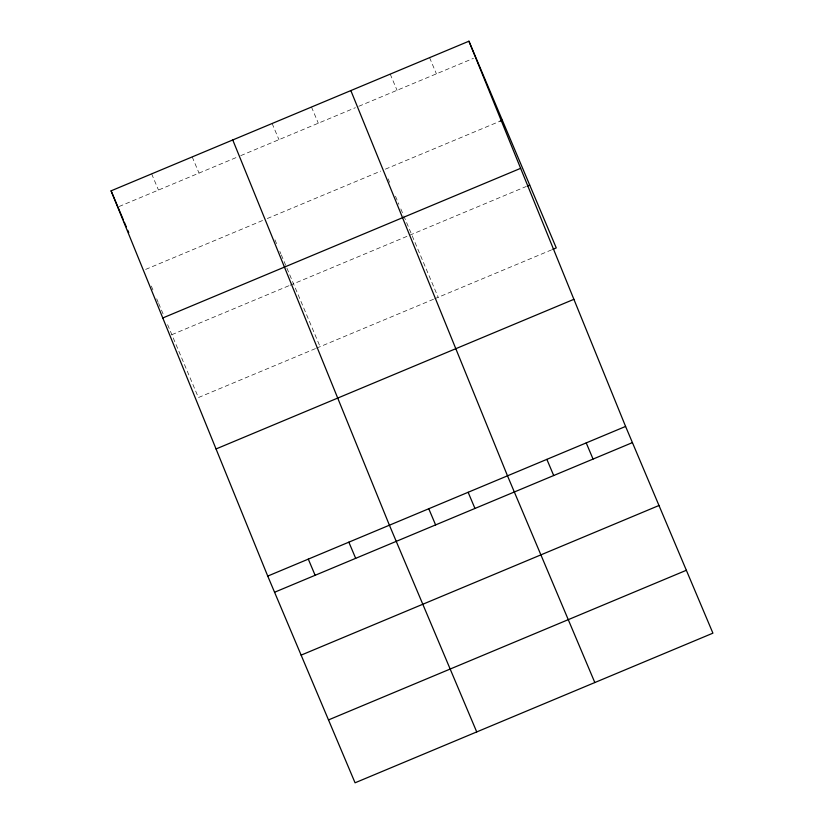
<?xml version="1.0" encoding="UTF-8"?>
<svg xmlns="http://www.w3.org/2000/svg" width="824" height="824" viewBox="0 0 824 824"><rect width="100%" height="100%" fill="white"/><g stroke="black" fill="none" stroke-linecap="round" stroke-linejoin="round"><path stroke-width="0.62" stroke-dasharray="4.12 3.09" d="M119.078 206.525L238.435 156.612M240.742 155.643L355.36 107.717M358.842 106.265L473.46 58.339M145.642 269.407L263.834 219.977M267.306 218.525L380.77 171.083M385.395 169.147L500.014 121.221M171.845 334.678L288.884 285.732M290.038 285.248L526.227 186.492M315.448 348.614L198.409 397.559L166.963 323.101M316.601 348.13L433.537 299.236M434.701 298.752L551.627 249.847M429.582 57.659L436.411 73.83M390.216 74.119L397.044 90.29M388.156 178.88L389.618 182.351M395.479 196.236L398.898 204.331M400.855 208.966L403.297 214.745M403.791 215.909L438.172 297.299M311.482 107.038L318.311 123.209M272.126 123.497L278.955 139.668M274.948 239.835L277.389 245.624M279.83 251.402L280.809 253.72M281.303 254.874L320.083 346.677M192.198 156.921L199.027 173.092M151.647 173.885L158.476 190.045M151.317 286.082L153.769 291.871M156.694 298.813L158.167 302.284M158.651 303.438L163.543 315.005"/><path stroke-width="1.24" d="M468.938 41.2L625.591 426.441L712.914 633.162L355.062 782.8L267.738 576.089L111.085 190.838L468.938 41.2L556.262 247.911L552.791 249.363M500.014 121.221L502.331 120.252M162.781 317.971L520.634 168.333M527.381 186.008L529.698 185.029M216.043 448.956L573.895 299.318M267.738 576.089L625.591 426.441M274.567 592.25L632.42 442.612M301.131 655.131L658.984 505.493M328.498 719.919L686.351 570.28M586.225 442.91L593.053 459.071M546.868 459.37L553.697 475.53M594.825 682.54L507.502 475.829L350.849 90.578M468.135 492.288L474.964 508.459M428.768 508.748L435.608 524.919M476.725 731.918L389.412 525.207L232.759 139.967M348.851 542.171L355.68 558.332M308.3 559.125L315.128 575.296M111.085 190.838L123.332 219.823M124.311 222.15L126.278 226.806M127.761 230.298L128.74 232.625"/></g></svg>
